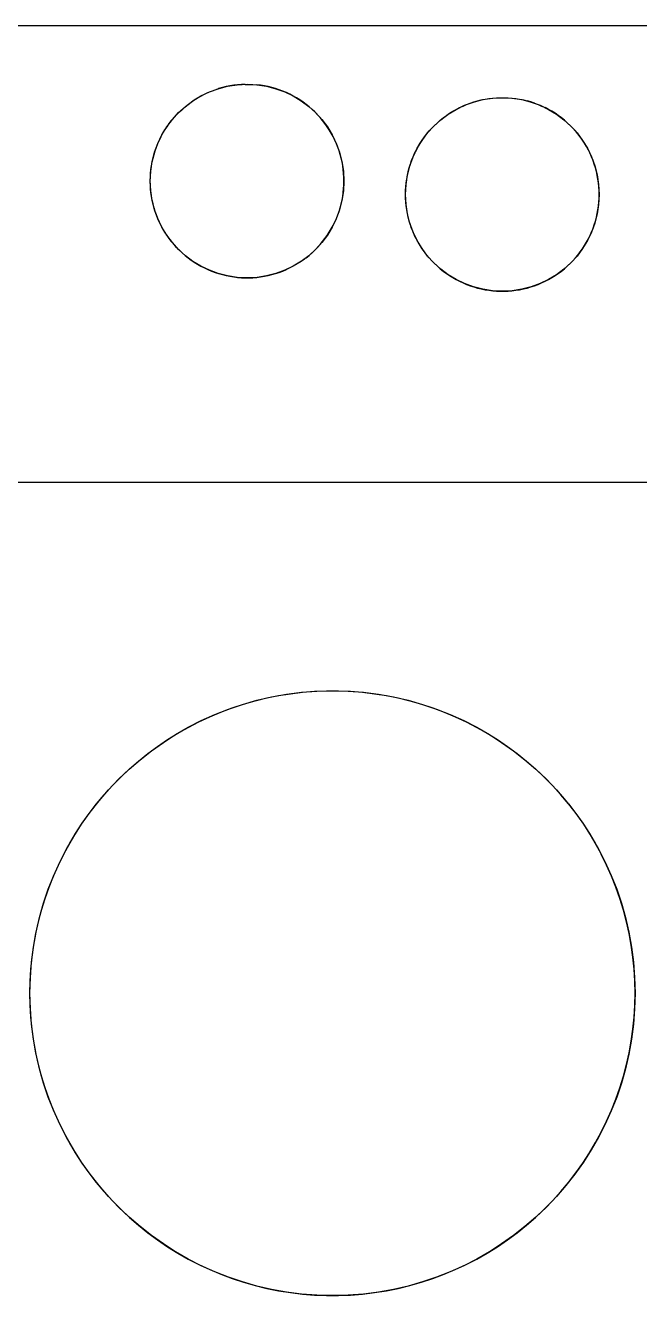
# Model space of a CAD drawing. Header units: millimetres. Extents: x -50 to 192, y -197 to 32.
# Drawn here: x -10.15 to 10.15, y -10 to 32 of the extents above; entities that cross this region are included whole.
import ezdxf

# ---------------------------------------------------------------- set-up
doc = ezdxf.new("R2010")
doc.units = ezdxf.units.MM
doc.layers.add('TOP_XY', color=7, linetype='Continuous')

msp = doc.modelspace()

# ---------------------------------------------------------------- linework, layer by layer
for centre, radius in [((-2.822, 26.852), 3.2), ((5.614, 26.41), 3.2), ((0, 0), 10)]:
    msp.add_circle(centre, radius)
at = {"layer": 'TOP_XY'}
for p, q in [((-39, 32), (39, 32)), ((-4.12, 29.777), (-4.003, 29.826)), ((-4.003, 29.826), (-3.883, 29.871)), ((-3.883, 29.871), (-3.763, 29.911)), ((-3.64, 29.946), (-3.763, 29.911)), ((-3.517, 29.976), (-3.64, 29.946)), ((-3.392, 30.001), (-3.517, 29.976)), ((-3.266, 30.021), (-3.392, 30.001)), ((-3.14, 30.036), (-3.266, 30.021)), ((-3.013, 30.046), (-3.14, 30.036)), ((-2.886, 30.051), (-3.013, 30.046)), ((-2.886, 30.051), (-2.759, 30.051)), ((-2.759, 30.051), (-2.632, 30.046)), ((-2.632, 30.046), (-2.505, 30.036)), ((-2.378, 30.021), (-2.505, 30.036)), ((-2.253, 30.001), (-2.378, 30.021)), ((-2.128, 29.976), (-2.253, 30.001)), ((-2.004, 29.946), (-2.128, 29.976)), ((-1.882, 29.911), (-2.004, 29.946)), ((-1.761, 29.871), (-1.882, 29.911)), ((-1.642, 29.826), (-1.761, 29.871)), ((-1.525, 29.777), (-1.642, 29.826)), ((-4.775, 29.388), (-4.672, 29.463)), ((-4.672, 29.463), (-4.567, 29.535)), ((-4.567, 29.535), (-4.459, 29.602)), ((-4.459, 29.602), (-4.348, 29.665)), ((-4.348, 29.665), (-4.235, 29.723)), ((-4.235, 29.723), (-4.12, 29.777)), ((-1.409, 29.723), (-1.525, 29.777)), ((-1.296, 29.665), (-1.409, 29.723)), ((-1.186, 29.602), (-1.296, 29.665)), ((-1.078, 29.535), (-1.186, 29.602)), ((-0.972, 29.463), (-1.078, 29.535)), ((-0.87, 29.388), (-0.972, 29.463)), ((4.433, 29.384), (4.552, 29.429)), ((4.552, 29.429), (4.673, 29.469)), ((4.673, 29.469), (4.796, 29.504)), ((4.796, 29.504), (4.919, 29.534)), ((4.919, 29.534), (5.044, 29.559)), ((5.044, 29.559), (5.17, 29.579)), ((5.17, 29.579), (5.296, 29.594)), ((5.296, 29.594), (5.423, 29.604)), ((5.423, 29.604), (5.55, 29.609)), ((5.55, 29.609), (5.677, 29.609)), ((5.677, 29.609), (5.804, 29.604)), ((5.804, 29.604), (5.931, 29.594)), ((5.931, 29.594), (6.058, 29.579)), ((6.058, 29.579), (6.183, 29.559)), ((6.183, 29.559), (6.308, 29.534)), ((6.308, 29.534), (6.432, 29.504)), ((6.554, 29.469), (6.432, 29.504)), ((6.675, 29.429), (6.554, 29.469)), ((6.675, 29.429), (6.794, 29.384)), ((-5.237, 28.952), (-5.151, 29.046)), ((-5.151, 29.046), (-5.062, 29.137)), ((-5.062, 29.137), (-4.97, 29.224)), ((-4.97, 29.224), (-4.874, 29.308)), ((-4.874, 29.308), (-4.775, 29.388)), ((-0.771, 29.308), (-0.87, 29.388)), ((-0.675, 29.224), (-0.771, 29.308)), ((-0.582, 29.137), (-0.675, 29.224)), ((-0.493, 29.046), (-0.582, 29.137)), ((-0.408, 28.952), (-0.493, 29.046)), ((3.661, 28.945), (3.764, 29.021)), ((3.764, 29.021), (3.869, 29.093)), ((3.869, 29.093), (3.977, 29.16)), ((3.977, 29.16), (4.088, 29.223)), ((4.088, 29.223), (4.201, 29.281)), ((4.201, 29.281), (4.316, 29.335)), ((4.316, 29.335), (4.433, 29.384)), ((6.794, 29.384), (6.911, 29.335)), ((6.911, 29.335), (7.027, 29.281)), ((7.14, 29.223), (7.027, 29.281)), ((7.25, 29.16), (7.14, 29.223)), ((7.358, 29.093), (7.25, 29.16)), ((7.464, 29.021), (7.358, 29.093)), ((7.566, 28.945), (7.464, 29.021)), ((-5.539, 28.543), (-5.47, 28.65)), ((-5.47, 28.65), (-5.396, 28.754)), ((-5.396, 28.754), (-5.318, 28.854)), ((-5.318, 28.854), (-5.237, 28.952)), ((-0.326, 28.854), (-0.408, 28.952)), ((-0.248, 28.754), (-0.326, 28.854)), ((-0.175, 28.65), (-0.248, 28.754)), ((-0.106, 28.543), (-0.175, 28.65)), ((3.199, 28.51), (3.284, 28.604)), ((3.284, 28.604), (3.373, 28.695)), ((3.373, 28.695), (3.466, 28.782)), ((3.466, 28.782), (3.562, 28.866)), ((3.562, 28.866), (3.661, 28.945)), ((7.665, 28.866), (7.566, 28.945)), ((7.761, 28.782), (7.665, 28.866)), ((7.854, 28.695), (7.761, 28.782)), ((7.943, 28.604), (7.854, 28.695)), ((8.028, 28.51), (7.943, 28.604)), ((-5.773, 28.091), (-5.721, 28.208)), ((-5.721, 28.208), (-5.665, 28.322)), ((-5.665, 28.322), (-5.604, 28.434)), ((-5.604, 28.434), (-5.539, 28.543)), ((-0.04, 28.434), (-0.106, 28.543)), ((0.02, 28.322), (-0.04, 28.434)), ((0.076, 28.208), (0.02, 28.322)), ((0.128, 28.091), (0.076, 28.208)), ((2.897, 28.101), (2.966, 28.208)), ((2.966, 28.208), (3.04, 28.311)), ((3.04, 28.311), (3.117, 28.412)), ((3.117, 28.412), (3.199, 28.51)), ((8.11, 28.412), (8.028, 28.51)), ((8.187, 28.311), (8.11, 28.412)), ((8.261, 28.208), (8.187, 28.311)), ((8.33, 28.101), (8.261, 28.208)), ((-5.932, 27.608), (-5.899, 27.731)), ((-5.899, 27.731), (-5.862, 27.853)), ((-5.862, 27.853), (-5.819, 27.973)), ((-5.819, 27.973), (-5.773, 28.091)), ((0.175, 27.973), (0.128, 28.091)), ((0.217, 27.853), (0.175, 27.973)), ((0.255, 27.731), (0.217, 27.853)), ((0.287, 27.608), (0.255, 27.731)), ((2.663, 27.649), (2.715, 27.766)), ((2.715, 27.766), (2.771, 27.88)), ((2.771, 27.88), (2.832, 27.992)), ((2.832, 27.992), (2.897, 28.101)), ((8.395, 27.992), (8.33, 28.101)), ((8.456, 27.88), (8.395, 27.992)), ((8.512, 27.766), (8.456, 27.88)), ((8.564, 27.649), (8.512, 27.766)), ((-6, 27.233), (-5.982, 27.359)), ((-5.982, 27.359), (-5.959, 27.484)), ((-5.959, 27.484), (-5.932, 27.608)), ((0.315, 27.484), (0.287, 27.608)), ((0.337, 27.359), (0.315, 27.484)), ((0.355, 27.233), (0.337, 27.359)), ((2.537, 27.289), (2.574, 27.411)), ((2.574, 27.411), (2.616, 27.531)), ((2.616, 27.531), (2.663, 27.649)), ((8.611, 27.531), (8.564, 27.649)), ((8.653, 27.411), (8.611, 27.531)), ((8.69, 27.289), (8.653, 27.411)), ((-6.022, 26.852), (-6.02, 26.979)), ((-6.02, 26.979), (-6.012, 27.106)), ((-6.012, 27.106), (-6, 27.233)), ((0.368, 27.106), (0.355, 27.233)), ((0.375, 26.979), (0.368, 27.106)), ((0.378, 26.852), (0.375, 26.979)), ((2.436, 26.791), (2.454, 26.917)), ((2.454, 26.917), (2.477, 27.042)), ((2.477, 27.042), (2.504, 27.166)), ((2.504, 27.166), (2.537, 27.289)), ((8.723, 27.166), (8.69, 27.289)), ((8.751, 27.042), (8.723, 27.166)), ((8.773, 26.917), (8.751, 27.042)), ((8.791, 26.791), (8.773, 26.917)), ((-6.02, 26.725), (-6.022, 26.852)), ((-6.012, 26.598), (-6.02, 26.725)), ((-6, 26.471), (-6.012, 26.598)), ((-5.982, 26.345), (-6, 26.471)), ((0.337, 26.345), (0.355, 26.471)), ((0.355, 26.471), (0.368, 26.598)), ((0.368, 26.598), (0.375, 26.725)), ((0.375, 26.725), (0.378, 26.852)), ((2.414, 26.41), (2.416, 26.537)), ((2.416, 26.537), (2.424, 26.664)), ((2.424, 26.664), (2.436, 26.791)), ((8.804, 26.664), (8.791, 26.791)), ((8.811, 26.537), (8.804, 26.664)), ((8.814, 26.41), (8.811, 26.537)), ((-5.959, 26.22), (-5.982, 26.345)), ((-5.932, 26.096), (-5.959, 26.22)), ((-5.899, 25.973), (-5.932, 26.096)), ((0.255, 25.973), (0.287, 26.096)), ((0.287, 26.096), (0.315, 26.22)), ((0.315, 26.22), (0.337, 26.345)), ((2.416, 26.283), (2.414, 26.41)), ((2.424, 26.156), (2.416, 26.283)), ((2.436, 26.029), (2.424, 26.156)), ((8.791, 26.029), (8.804, 26.156)), ((8.804, 26.156), (8.811, 26.283)), ((8.811, 26.283), (8.814, 26.41)), ((-5.862, 25.851), (-5.899, 25.973)), ((-5.819, 25.731), (-5.862, 25.851)), ((-5.773, 25.613), (-5.819, 25.731)), ((0.128, 25.613), (0.175, 25.731)), ((0.175, 25.731), (0.217, 25.851)), ((0.217, 25.851), (0.255, 25.973)), ((2.454, 25.903), (2.436, 26.029)), ((2.477, 25.778), (2.454, 25.903)), ((2.504, 25.654), (2.477, 25.778)), ((2.537, 25.531), (2.504, 25.654)), ((8.69, 25.531), (8.723, 25.654)), ((8.723, 25.654), (8.751, 25.778)), ((8.751, 25.778), (8.773, 25.903)), ((8.773, 25.903), (8.791, 26.029)), ((-5.721, 25.497), (-5.773, 25.613)), ((-5.665, 25.382), (-5.721, 25.497)), ((-5.604, 25.27), (-5.665, 25.382)), ((-5.539, 25.161), (-5.604, 25.27)), ((-0.106, 25.161), (-0.04, 25.27)), ((-0.04, 25.27), (0.02, 25.382)), ((0.02, 25.382), (0.076, 25.497)), ((0.076, 25.497), (0.128, 25.613)), ((2.574, 25.409), (2.537, 25.531)), ((2.616, 25.289), (2.574, 25.409)), ((2.663, 25.171), (2.616, 25.289)), ((8.564, 25.171), (8.611, 25.289)), ((8.611, 25.289), (8.653, 25.409)), ((8.653, 25.409), (8.69, 25.531)), ((-5.47, 25.054), (-5.539, 25.161)), ((-5.396, 24.951), (-5.47, 25.054)), ((-5.318, 24.85), (-5.396, 24.951)), ((-5.237, 24.752), (-5.318, 24.85)), ((-0.408, 24.752), (-0.326, 24.85)), ((-0.326, 24.85), (-0.248, 24.951)), ((-0.248, 24.951), (-0.175, 25.054)), ((-0.175, 25.054), (-0.106, 25.161)), ((2.715, 25.054), (2.663, 25.171)), ((2.771, 24.94), (2.715, 25.054)), ((2.832, 24.828), (2.771, 24.94)), ((2.897, 24.719), (2.832, 24.828)), ((8.33, 24.719), (8.395, 24.828)), ((8.395, 24.828), (8.456, 24.94)), ((8.456, 24.94), (8.512, 25.054)), ((8.512, 25.054), (8.564, 25.171)), ((-5.151, 24.658), (-5.237, 24.752)), ((-5.062, 24.567), (-5.151, 24.658)), ((-5.062, 24.567), (-4.97, 24.48)), ((-4.97, 24.48), (-4.874, 24.396)), ((-4.874, 24.396), (-4.775, 24.317)), ((-0.87, 24.317), (-0.771, 24.396)), ((-0.771, 24.396), (-0.675, 24.48)), ((-0.675, 24.48), (-0.582, 24.567)), ((-0.582, 24.567), (-0.493, 24.658)), ((-0.493, 24.658), (-0.408, 24.752)), ((2.966, 24.612), (2.897, 24.719)), ((3.04, 24.509), (2.966, 24.612)), ((3.117, 24.408), (3.04, 24.509)), ((3.199, 24.31), (3.117, 24.408)), ((8.028, 24.31), (8.11, 24.408)), ((8.11, 24.408), (8.187, 24.509)), ((8.187, 24.509), (8.261, 24.612)), ((8.261, 24.612), (8.33, 24.719)), ((-4.775, 24.317), (-4.672, 24.241)), ((-4.672, 24.241), (-4.567, 24.17)), ((-4.567, 24.17), (-4.459, 24.102)), ((-4.459, 24.102), (-4.348, 24.039)), ((-4.348, 24.039), (-4.235, 23.981)), ((-4.235, 23.981), (-4.12, 23.927)), ((-1.409, 23.981), (-1.525, 23.927)), ((-1.296, 24.039), (-1.409, 23.981)), ((-1.186, 24.102), (-1.296, 24.039)), ((-1.078, 24.17), (-1.186, 24.102)), ((-0.972, 24.241), (-1.078, 24.17)), ((-0.87, 24.317), (-0.972, 24.241)), ((3.284, 24.216), (3.199, 24.31)), ((3.373, 24.125), (3.284, 24.216)), ((3.373, 24.125), (3.466, 24.038)), ((3.466, 24.038), (3.562, 23.954)), ((3.562, 23.954), (3.661, 23.874)), ((7.566, 23.874), (7.665, 23.954)), ((7.665, 23.954), (7.761, 24.038)), ((7.761, 24.038), (7.854, 24.125)), ((7.854, 24.125), (7.943, 24.216)), ((7.943, 24.216), (8.028, 24.31)), ((-4.12, 23.927), (-4.003, 23.878)), ((-4.003, 23.878), (-3.883, 23.833)), ((-3.883, 23.833), (-3.763, 23.793)), ((-3.763, 23.793), (-3.64, 23.758)), ((-3.64, 23.758), (-3.517, 23.728)), ((-3.517, 23.728), (-3.392, 23.703)), ((-3.392, 23.703), (-3.266, 23.683)), ((-3.266, 23.683), (-3.14, 23.668)), ((-3.14, 23.668), (-3.013, 23.658)), ((-3.013, 23.658), (-2.886, 23.653)), ((-2.886, 23.653), (-2.759, 23.653)), ((-2.759, 23.653), (-2.632, 23.658)), ((-2.632, 23.658), (-2.505, 23.668)), ((-2.505, 23.668), (-2.378, 23.683)), ((-2.378, 23.683), (-2.253, 23.703)), ((-2.253, 23.703), (-2.128, 23.728)), ((-2.128, 23.728), (-2.004, 23.758)), ((-2.004, 23.758), (-1.882, 23.793)), ((-1.882, 23.793), (-1.761, 23.833)), ((-1.761, 23.833), (-1.642, 23.878)), ((-1.642, 23.878), (-1.525, 23.927)), ((3.661, 23.874), (3.764, 23.799)), ((3.764, 23.799), (3.869, 23.727)), ((3.869, 23.727), (3.977, 23.66)), ((3.977, 23.66), (4.088, 23.597)), ((4.088, 23.597), (4.201, 23.539)), ((4.201, 23.539), (4.316, 23.485)), ((6.911, 23.485), (7.027, 23.539)), ((7.027, 23.539), (7.14, 23.597)), ((7.14, 23.597), (7.25, 23.66)), ((7.25, 23.66), (7.358, 23.727)), ((7.358, 23.727), (7.464, 23.799)), ((7.464, 23.799), (7.566, 23.874)), ((4.316, 23.485), (4.433, 23.436)), ((4.433, 23.436), (4.552, 23.391)), ((4.552, 23.391), (4.673, 23.351)), ((4.673, 23.351), (4.796, 23.316)), ((4.796, 23.316), (4.919, 23.286)), ((4.919, 23.286), (5.044, 23.261)), ((5.044, 23.261), (5.17, 23.241)), ((5.17, 23.241), (5.296, 23.226)), ((5.296, 23.226), (5.423, 23.216)), ((5.423, 23.216), (5.55, 23.211)), ((5.55, 23.211), (5.677, 23.211)), ((5.677, 23.211), (5.804, 23.216)), ((5.804, 23.216), (5.931, 23.226)), ((5.931, 23.226), (6.058, 23.241)), ((6.058, 23.241), (6.183, 23.261)), ((6.183, 23.261), (6.308, 23.286)), ((6.308, 23.286), (6.432, 23.316)), ((6.432, 23.316), (6.554, 23.351)), ((6.554, 23.351), (6.675, 23.391)), ((6.675, 23.391), (6.794, 23.436)), ((6.794, 23.436), (6.911, 23.485)), ((-23.7, 16.9), (23.7, 16.9)), ((-2.939, 9.559), (-2.556, 9.668)), ((-2.556, 9.668), (-2.17, 9.762)), ((-2.17, 9.762), (-1.78, 9.84)), ((-1.78, 9.84), (-1.387, 9.903)), ((-1.387, 9.903), (-0.993, 9.951)), ((-0.993, 9.951), (-0.596, 9.982)), ((-0.596, 9.982), (-0.199, 9.998)), ((-0.199, 9.998), (0.199, 9.998)), ((0.199, 9.998), (0.596, 9.982)), ((0.596, 9.982), (0.993, 9.951)), ((0.993, 9.951), (1.387, 9.903)), ((1.387, 9.903), (1.78, 9.84)), ((1.78, 9.84), (2.17, 9.762)), ((2.17, 9.762), (2.556, 9.668)), ((2.556, 9.668), (2.939, 9.559)), ((-4.055, 9.141), (-3.689, 9.295)), ((-3.689, 9.295), (-3.316, 9.434)), ((-3.316, 9.434), (-2.939, 9.559)), ((2.939, 9.559), (3.316, 9.434)), ((3.316, 9.434), (3.689, 9.295)), ((3.689, 9.295), (4.055, 9.141)), ((-4.769, 8.79), (-4.415, 8.972)), ((-4.415, 8.972), (-4.055, 9.141)), ((4.055, 9.141), (4.415, 8.972)), ((4.415, 8.972), (4.769, 8.79)), ((-5.452, 8.383), (-5.114, 8.593)), ((-5.114, 8.593), (-4.769, 8.79)), ((4.769, 8.79), (5.114, 8.593)), ((5.114, 8.593), (5.452, 8.383)), ((-6.101, 7.923), (-5.781, 8.16)), ((-5.781, 8.16), (-5.452, 8.383)), ((5.452, 8.383), (5.781, 8.16)), ((5.781, 8.16), (6.101, 7.923)), ((-6.711, 7.414), (-6.411, 7.675)), ((-6.411, 7.675), (-6.101, 7.923)), ((6.101, 7.923), (6.411, 7.675)), ((6.411, 7.675), (6.711, 7.414)), ((-7.279, 6.857), (-7, 7.141)), ((-7, 7.141), (-6.711, 7.414)), ((7, 7.141), (6.711, 7.414)), ((7.279, 6.857), (7, 7.141)), ((-7.546, 6.562), (-7.279, 6.857)), ((7.546, 6.562), (7.279, 6.857)), ((-7.801, 6.257), (-7.546, 6.562)), ((7.801, 6.257), (7.546, 6.562)), ((-8.273, 5.618), (-8.043, 5.942)), ((-8.043, 5.942), (-7.801, 6.257)), ((7.801, 6.257), (8.043, 5.942)), ((8.043, 5.942), (8.273, 5.618)), ((-8.49, 5.284), (-8.273, 5.618)), ((8.273, 5.618), (8.49, 5.284)), ((-8.693, 4.942), (-8.49, 5.284)), ((8.49, 5.284), (8.693, 4.942)), ((-8.883, 4.593), (-8.693, 4.942)), ((8.693, 4.942), (8.883, 4.593)), ((-9.22, 3.873), (-9.058, 4.236)), ((-9.058, 4.236), (-8.883, 4.593)), ((9.058, 4.236), (8.883, 4.593)), ((9.22, 3.873), (9.058, 4.236)), ((-9.366, 3.503), (-9.22, 3.873)), ((9.366, 3.503), (9.22, 3.873)), ((-9.498, 3.128), (-9.366, 3.503)), ((9.498, 3.128), (9.366, 3.503)), ((-9.615, 2.748), (-9.498, 3.128)), ((9.615, 2.748), (9.498, 3.128)), ((-9.717, 2.363), (-9.615, 2.748)), ((9.717, 2.363), (9.615, 2.748)), ((-9.803, 1.975), (-9.717, 2.363)), ((9.803, 1.975), (9.717, 2.363)), ((-9.874, 1.584), (-9.803, 1.975)), ((9.874, 1.584), (9.803, 1.975)), ((-9.929, 1.19), (-9.874, 1.584)), ((9.929, 1.19), (9.874, 1.584)), ((-9.968, 0.795), (-9.929, 1.19)), ((9.968, 0.795), (9.929, 1.19)), ((-9.992, 0.398), (-9.968, 0.795)), ((9.992, 0.398), (9.968, 0.795)), ((-10, 0), (-9.992, 0.398)), ((-9.992, -0.398), (-10, 0)), ((10, 0), (9.992, 0.398)), ((9.992, -0.398), (10, 0)), ((-9.968, -0.795), (-9.992, -0.398)), ((9.968, -0.795), (9.992, -0.398)), ((-9.929, -1.19), (-9.968, -0.795)), ((9.929, -1.19), (9.968, -0.795)), ((-9.874, -1.584), (-9.929, -1.19)), ((9.874, -1.584), (9.929, -1.19)), ((-9.803, -1.975), (-9.874, -1.584)), ((9.803, -1.975), (9.874, -1.584)), ((-9.717, -2.363), (-9.803, -1.975)), ((9.717, -2.363), (9.803, -1.975)), ((-9.615, -2.748), (-9.717, -2.363)), ((9.615, -2.748), (9.717, -2.363)), ((-9.498, -3.128), (-9.615, -2.748)), ((9.498, -3.128), (9.615, -2.748)), ((-9.366, -3.503), (-9.498, -3.128)), ((9.366, -3.503), (9.498, -3.128)), ((-9.22, -3.873), (-9.366, -3.503)), ((9.22, -3.873), (9.366, -3.503)), ((-9.058, -4.236), (-9.22, -3.873)), ((9.058, -4.236), (9.22, -3.873)), ((-8.883, -4.593), (-9.058, -4.236)), ((-8.693, -4.942), (-8.883, -4.593)), ((8.693, -4.942), (8.883, -4.593)), ((8.883, -4.593), (9.058, -4.236)), ((-8.49, -5.284), (-8.693, -4.942)), ((8.49, -5.284), (8.693, -4.942)), ((-8.273, -5.618), (-8.49, -5.284)), ((8.273, -5.618), (8.49, -5.284)), ((-8.043, -5.942), (-8.273, -5.618)), ((8.043, -5.942), (8.273, -5.618)), ((-7.801, -6.257), (-8.043, -5.942)), ((-7.546, -6.562), (-7.801, -6.257)), ((7.546, -6.562), (7.801, -6.257)), ((7.801, -6.257), (8.043, -5.942)), ((-7.279, -6.857), (-7.546, -6.562)), ((7.279, -6.857), (7.546, -6.562)), ((-7, -7.141), (-7.279, -6.857)), ((7, -7.141), (7.279, -6.857)), ((-7, -7.141), (-6.711, -7.414)), ((-6.711, -7.414), (-6.411, -7.675)), ((6.411, -7.675), (6.711, -7.414)), ((6.711, -7.414), (7, -7.141)), ((-6.411, -7.675), (-6.101, -7.923)), ((-6.101, -7.923), (-5.781, -8.16)), ((5.781, -8.16), (6.101, -7.923)), ((6.101, -7.923), (6.411, -7.675)), ((-5.781, -8.16), (-5.452, -8.383)), ((-5.452, -8.383), (-5.114, -8.593)), ((5.114, -8.593), (5.452, -8.383)), ((5.452, -8.383), (5.781, -8.16)), ((-5.114, -8.593), (-4.769, -8.79)), ((-4.769, -8.79), (-4.415, -8.972)), ((4.415, -8.972), (4.769, -8.79)), ((4.769, -8.79), (5.114, -8.593)), ((-4.415, -8.972), (-4.055, -9.141)), ((-4.055, -9.141), (-3.689, -9.295)), ((3.689, -9.295), (4.055, -9.141)), ((4.055, -9.141), (4.415, -8.972)), ((-3.689, -9.295), (-3.316, -9.434)), ((-3.316, -9.434), (-2.939, -9.559)), ((-2.939, -9.559), (-2.556, -9.668)), ((2.556, -9.668), (2.939, -9.559)), ((2.939, -9.559), (3.316, -9.434)), ((3.316, -9.434), (3.689, -9.295)), ((-2.556, -9.668), (-2.17, -9.762)), ((-2.17, -9.762), (-1.78, -9.84)), ((-1.78, -9.84), (-1.387, -9.903)), ((-1.387, -9.903), (-0.993, -9.951)), ((-0.993, -9.951), (-0.596, -9.982)), ((-0.596, -9.982), (-0.199, -9.998)), ((-0.199, -9.998), (0.199, -9.998)), ((0.199, -9.998), (0.596, -9.982)), ((0.596, -9.982), (0.993, -9.951)), ((0.993, -9.951), (1.387, -9.903)), ((1.387, -9.903), (1.78, -9.84)), ((1.78, -9.84), (2.17, -9.762)), ((2.17, -9.762), (2.556, -9.668))]:
    msp.add_line(p, q, dxfattribs=at)

doc.saveas('drawing.dxf')
